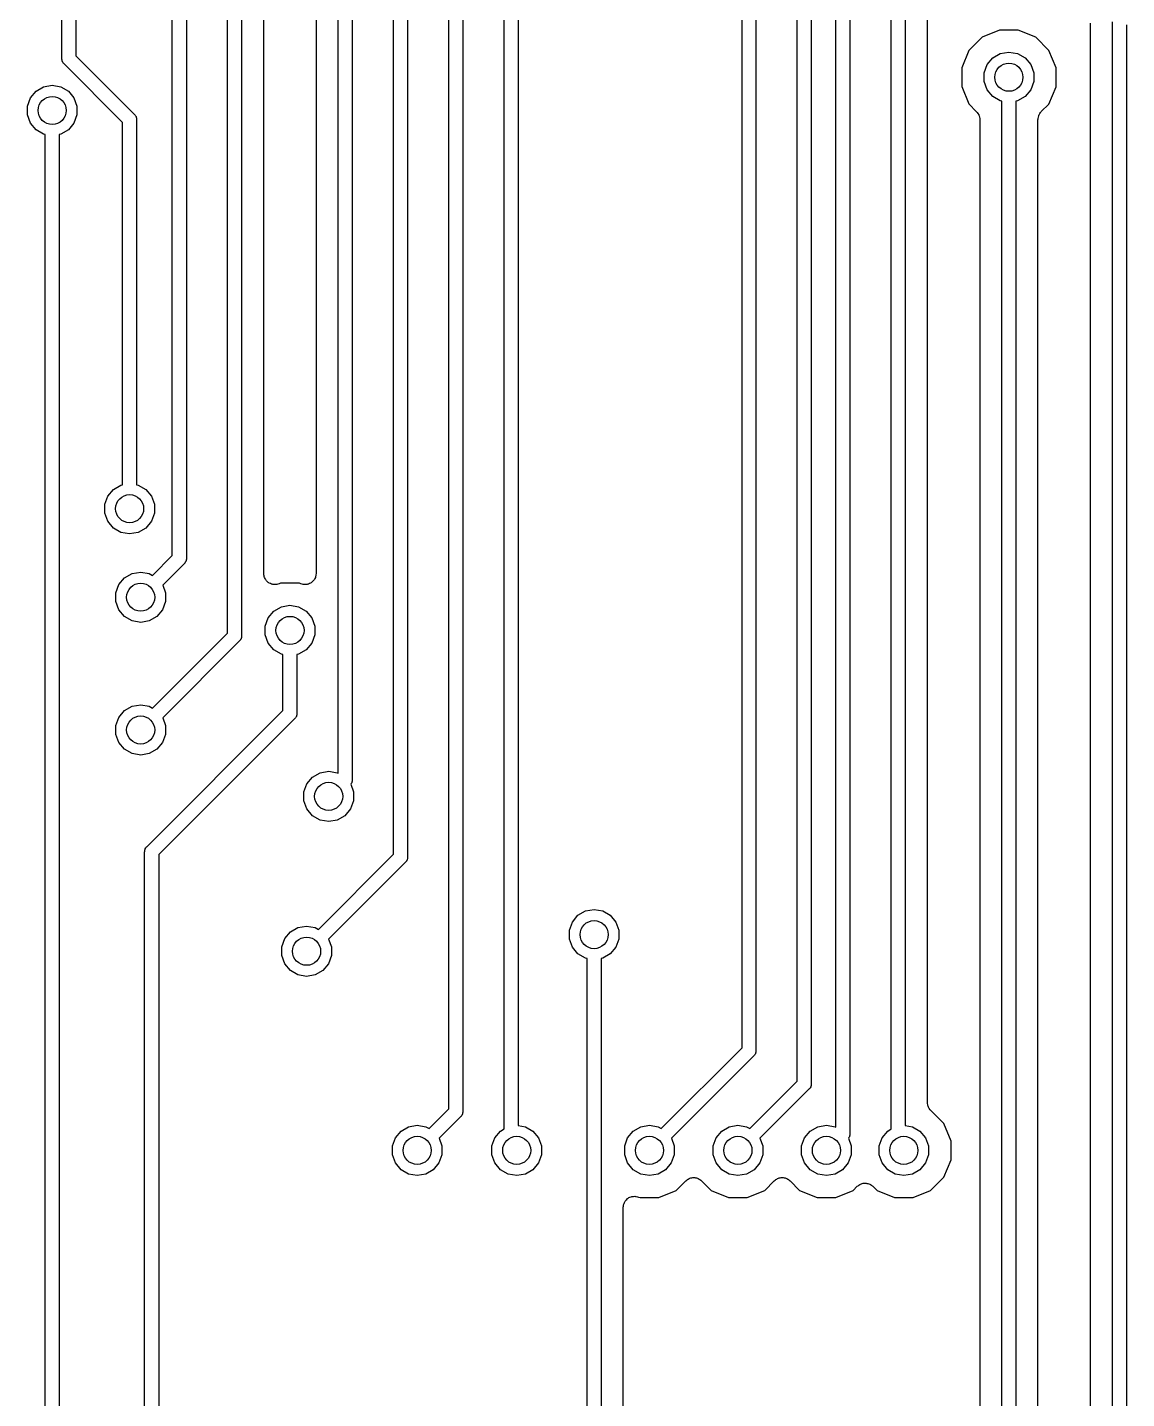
# Model space of a CAD drawing. Extents: x 85 to 210, y -138 to -65.
# Drawn here: x 118.38 to 128.31, y -101.44 to -89.05 of the extents above; entities that cross this region are included whole.
import ezdxf

# ---------------------------------------------------------------- set-up
doc = ezdxf.new("R2010")
doc.units = 0
doc.header["$MEASUREMENT"] = 0
doc.layers.add('BLACK', color=7, linetype='CONTINUOUS')

msp = doc.modelspace()

# ---------------------------------------------------------------- linework, layer by layer
at = {"layer": 'Black'}
for p, q in [((118.686, -89.3321), (118.686, -88)), ((118.813, -88), (118.813, -89.3058)), ((119.686, -93.8237), (119.686, -88)), ((119.813, -88), (119.813, -93.85)), ((120.186, -94.5237), (120.186, -88)), ((120.313, -88), (120.313, -94.55)), ((121.186, -95.7908), (121.186, -88)), ((121.313, -88), (121.313, -95.85)), ((121.686, -96.5237), (121.686, -88)), ((121.813, -88), (121.813, -96.55)), ((122.186, -98.8237), (122.186, -88)), ((122.313, -88), (122.313, -98.85)), ((122.686, -99.0064), (122.686, -88)), ((122.813, -88), (122.813, -98.9745)), ((125.686, -98.9908), (125.686, -88)), ((125.813, -88), (125.813, -99.05)), ((126.186, -99.0064), (126.186, -88)), ((126.313, -88), (126.313, -98.9745)), ((120.513, -93.9862), (120.513, -88.1823)), ((120.986, -88.1834), (120.986, -93.9861)), ((126.513, -98.7681), (126.513, -88.1823)), ((124.837, -98.2737), (124.837, -88.3033)), ((124.963, -88.277), (124.963, -98.3)), ((125.337, -98.5737), (125.337, -88.3033)), ((125.463, -88.277), (125.463, -98.6)), ((127.165, -89.0729), (127.008, -89.1378)), ((127.335, -89.0731), (127.165, -89.0729)), ((127.492, -89.1382), (127.335, -89.0731)), ((127.986, -89.0099), (127.986, -106.736)), ((128.186, -108), (128.186, -89)), ((128.314, -89.0263), (128.314, -108)), ((127.008, -89.1378), (126.888, -89.2578)), ((127.612, -89.2584), (127.492, -89.1382)), ((118.687, -89.3349), (118.686, -89.3321)), ((118.687, -89.3376), (118.687, -89.3349)), ((118.689, -89.3456), (118.687, -89.3376)), ((118.69, -89.3538), (118.689, -89.3456)), ((118.692, -89.3562), (118.69, -89.3538)), ((118.692, -89.3589), (118.692, -89.3562)), ((118.697, -89.3657), (118.692, -89.3589)), ((118.813, -89.3058), (119.345, -89.8372)), ((126.888, -89.2578), (126.823, -89.4147)), ((127.053, -89.3861), (127.104, -89.3254)), ((127.104, -89.3254), (127.172, -89.2859)), ((127.172, -89.2859), (127.25, -89.2721)), ((127.25, -89.2721), (127.328, -89.2859)), ((127.328, -89.2859), (127.396, -89.3254)), ((127.396, -89.3254), (127.447, -89.3861)), ((127.677, -89.4154), (127.612, -89.2584)), ((118.701, -89.3729), (118.697, -89.3657)), ((118.703, -89.3747), (118.701, -89.3729)), ((118.705, -89.377), (118.703, -89.3747)), ((119.236, -89.9084), (118.705, -89.377)), ((126.823, -89.4147), (126.823, -89.5846)), ((127.026, -89.4604), (127.053, -89.3861)), ((127.026, -89.5396), (127.026, -89.4604)), ((127.447, -89.3861), (127.474, -89.4604)), ((127.474, -89.4604), (127.474, -89.5396)), ((127.677, -89.5853), (127.677, -89.4154)), ((118.454, -89.6254), (118.522, -89.5859)), ((118.522, -89.5859), (118.6, -89.5721)), ((118.6, -89.5721), (118.678, -89.5859)), ((118.678, -89.5859), (118.746, -89.6254)), ((126.823, -89.5846), (126.888, -89.7416)), ((127.053, -89.6139), (127.026, -89.5396)), ((127.474, -89.5396), (127.447, -89.6139)), ((127.612, -89.7422), (127.677, -89.5853)), ((118.376, -89.7604), (118.403, -89.6861)), ((118.403, -89.6861), (118.454, -89.6254)), ((118.746, -89.6254), (118.797, -89.6861)), ((118.797, -89.6861), (118.824, -89.7604)), ((127.104, -89.6746), (127.053, -89.6139)), ((127.172, -89.7141), (127.104, -89.6746)), ((127.186, -89.7167), (127.172, -89.7141)), ((127.186, -108), (127.186, -89.7167)), ((127.328, -89.7141), (127.313, -89.7167)), ((127.313, -89.7167), (127.313, -108)), ((127.396, -89.6746), (127.328, -89.7141)), ((127.447, -89.6139), (127.396, -89.6746)), ((118.376, -89.8396), (118.376, -89.7604)), ((118.403, -89.9139), (118.376, -89.8396)), ((118.824, -89.8396), (118.797, -89.9139)), ((118.824, -89.7604), (118.824, -89.8396)), ((119.345, -89.8372), (119.347, -89.8395)), ((119.347, -89.8395), (119.349, -89.8413)), ((119.349, -89.8413), (119.353, -89.8485)), ((119.353, -89.8485), (119.358, -89.8553)), ((119.358, -89.8553), (119.358, -89.858)), ((126.888, -89.7416), (126.957, -89.8112)), ((126.957, -89.8112), (126.96, -89.8147)), ((126.96, -89.8147), (126.963, -89.8175)), ((126.963, -89.8175), (126.97, -89.8289)), ((126.97, -89.8289), (126.977, -89.8396)), ((126.977, -89.8396), (126.978, -89.8438)), ((126.978, -89.8438), (126.98, -89.8476)), ((126.98, -89.8476), (126.983, -89.8605)), ((127.517, -89.8604), (127.52, -89.8476)), ((127.52, -89.8476), (127.522, -89.8437)), ((127.522, -89.8437), (127.523, -89.8394)), ((127.523, -89.8394), (127.53, -89.8288)), ((127.53, -89.8288), (127.537, -89.8175)), ((127.537, -89.8175), (127.54, -89.8146)), ((127.54, -89.8146), (127.543, -89.811)), ((127.543, -89.811), (127.612, -89.7422)), ((118.454, -89.9746), (118.403, -89.9139)), ((118.522, -90.0141), (118.454, -89.9746)), ((118.746, -89.9746), (118.678, -90.0141)), ((118.797, -89.9139), (118.746, -89.9746)), ((119.236, -93.1833), (119.236, -89.9084)), ((119.358, -89.858), (119.36, -89.8604)), ((119.36, -89.8604), (119.361, -89.8685)), ((119.361, -89.8685), (119.363, -89.8766)), ((119.363, -89.8766), (119.363, -89.8793)), ((119.363, -89.8793), (119.363, -89.8821)), ((119.363, -89.8821), (119.363, -93.1833)), ((126.983, -89.8605), (126.986, -89.8732)), ((126.986, -89.8732), (126.986, -89.8775)), ((126.986, -89.8775), (126.986, -89.8818)), ((126.986, -89.8818), (126.986, -107.818)), ((127.513, -89.8818), (127.514, -89.8774)), ((127.513, -106.736), (127.513, -89.8818)), ((127.514, -89.873), (127.517, -89.8604)), ((127.514, -89.8774), (127.514, -89.873)), ((118.536, -90.0167), (118.522, -90.0141)), ((118.536, -106.683), (118.536, -90.0167)), ((118.678, -90.0141), (118.663, -90.0167)), ((118.663, -90.0167), (118.663, -106.683)), ((119.154, -93.2254), (119.222, -93.1859)), ((119.222, -93.1859), (119.236, -93.1833)), ((119.363, -93.1833), (119.378, -93.1859)), ((119.378, -93.1859), (119.446, -93.2254)), ((119.076, -93.3604), (119.103, -93.2861)), ((119.103, -93.2861), (119.154, -93.2254)), ((119.446, -93.2254), (119.497, -93.2861)), ((119.497, -93.2861), (119.524, -93.3604)), ((119.076, -93.4396), (119.076, -93.3604)), ((119.103, -93.5139), (119.076, -93.4396)), ((119.524, -93.4396), (119.497, -93.5139)), ((119.524, -93.3604), (119.524, -93.4396)), ((119.154, -93.5746), (119.103, -93.5139)), ((119.497, -93.5139), (119.446, -93.5746)), ((119.222, -93.6141), (119.154, -93.5746)), ((119.3, -93.6279), (119.222, -93.6141)), ((119.378, -93.6141), (119.3, -93.6279)), ((119.446, -93.5746), (119.378, -93.6141)), ((119.507, -94.0029), (119.686, -93.8237)), ((119.795, -93.8949), (119.599, -94.0908)), ((119.797, -93.8926), (119.795, -93.8949)), ((119.799, -93.8908), (119.797, -93.8926)), ((119.803, -93.8836), (119.799, -93.8908)), ((119.808, -93.8768), (119.803, -93.8836)), ((119.81, -93.8717), (119.808, -93.8741)), ((119.808, -93.8741), (119.808, -93.8768)), ((119.811, -93.8636), (119.81, -93.8717)), ((119.813, -93.8555), (119.811, -93.8636)), ((119.813, -93.85), (119.813, -93.8527)), ((119.813, -93.8527), (119.813, -93.8555)), ((119.203, -94.0861), (119.254, -94.0254)), ((119.254, -94.0254), (119.322, -93.9859)), ((119.322, -93.9859), (119.4, -93.9721)), ((119.4, -93.9721), (119.478, -93.9859)), ((119.478, -93.9859), (119.507, -94.0029)), ((120.515, -93.9969), (120.513, -93.9862)), ((120.516, -94.0077), (120.515, -93.9969)), ((120.518, -94.0139), (120.516, -94.0077)), ((120.52, -94.0204), (120.518, -94.0139)), ((120.525, -94.0298), (120.52, -94.0204)), ((120.529, -94.0398), (120.525, -94.0298)), ((120.534, -94.0447), (120.529, -94.0398)), ((120.537, -94.0505), (120.534, -94.0447)), ((120.545, -94.0574), (120.537, -94.0505)), ((120.553, -94.0655), (120.545, -94.0574)), ((120.558, -94.0685), (120.553, -94.0655)), ((120.563, -94.0728), (120.558, -94.0685)), ((120.942, -94.0685), (120.936, -94.0727)), ((120.947, -94.0654), (120.942, -94.0685)), ((120.955, -94.0574), (120.947, -94.0654)), ((120.963, -94.0503), (120.955, -94.0574)), ((120.966, -94.0447), (120.963, -94.0503)), ((120.971, -94.0399), (120.966, -94.0447)), ((120.975, -94.0297), (120.971, -94.0399)), ((120.98, -94.0203), (120.975, -94.0297)), ((120.982, -94.0138), (120.98, -94.0203)), ((120.984, -94.0078), (120.982, -94.0138)), ((120.985, -93.9968), (120.984, -94.0078)), ((120.986, -93.9861), (120.985, -93.9968)), ((119.176, -94.1604), (119.203, -94.0861)), ((119.176, -94.2396), (119.176, -94.1604)), ((119.599, -94.0908), (119.624, -94.1604)), ((119.624, -94.1604), (119.624, -94.2396)), ((120.574, -94.0765), (120.563, -94.0728)), ((120.583, -94.0815), (120.574, -94.0765)), ((120.59, -94.0824), (120.583, -94.0815)), ((120.596, -94.0847), (120.59, -94.0824)), ((120.607, -94.0847), (120.596, -94.0847)), ((120.618, -94.0861), (120.607, -94.0847)), ((120.624, -94.0847), (120.618, -94.0861)), ((120.631, -94.0847), (120.624, -94.0847)), ((120.641, -94.0809), (120.631, -94.0847)), ((120.652, -94.0786), (120.641, -94.0809)), ((120.665, -94.0729), (120.652, -94.0786)), ((120.835, -94.0731), (120.665, -94.0729)), ((120.848, -94.0784), (120.835, -94.0731)), ((120.859, -94.0808), (120.848, -94.0784)), ((120.869, -94.0845), (120.859, -94.0808)), ((120.876, -94.0845), (120.869, -94.0845)), ((120.882, -94.086), (120.876, -94.0845)), ((120.893, -94.0845), (120.882, -94.086)), ((120.904, -94.0845), (120.893, -94.0845)), ((120.91, -94.0823), (120.904, -94.0845)), ((120.916, -94.0814), (120.91, -94.0823)), ((120.926, -94.0764), (120.916, -94.0814)), ((120.936, -94.0727), (120.926, -94.0764)), ((119.203, -94.3139), (119.176, -94.2396)), ((119.254, -94.3746), (119.203, -94.3139)), ((119.597, -94.3139), (119.546, -94.3746)), ((119.624, -94.2396), (119.597, -94.3139)), ((120.604, -94.3254), (120.672, -94.2859)), ((120.672, -94.2859), (120.75, -94.2721)), ((120.75, -94.2721), (120.828, -94.2859)), ((120.828, -94.2859), (120.896, -94.3254)), ((119.322, -94.4141), (119.254, -94.3746)), ((119.4, -94.4279), (119.322, -94.4141)), ((119.478, -94.4141), (119.4, -94.4279)), ((119.546, -94.3746), (119.478, -94.4141)), ((120.526, -94.4604), (120.553, -94.3861)), ((120.553, -94.3861), (120.604, -94.3254)), ((120.896, -94.3254), (120.947, -94.3861)), ((120.947, -94.3861), (120.974, -94.4604)), ((119.507, -95.2029), (120.186, -94.5237)), ((120.311, -94.5636), (120.31, -94.5717)), ((120.313, -94.5555), (120.311, -94.5636)), ((120.313, -94.55), (120.313, -94.5527)), ((120.313, -94.5527), (120.313, -94.5555)), ((120.526, -94.5396), (120.526, -94.4604)), ((120.553, -94.6139), (120.526, -94.5396)), ((120.974, -94.5396), (120.947, -94.6139)), ((120.974, -94.4604), (120.974, -94.5396)), ((120.295, -94.5949), (119.599, -95.2908)), ((120.297, -94.5926), (120.295, -94.5949)), ((120.299, -94.5908), (120.297, -94.5926)), ((120.303, -94.5836), (120.299, -94.5908)), ((120.308, -94.5768), (120.303, -94.5836)), ((120.31, -94.5717), (120.308, -94.5741)), ((120.308, -94.5741), (120.308, -94.5768)), ((120.604, -94.6746), (120.553, -94.6139)), ((120.672, -94.7141), (120.604, -94.6746)), ((120.896, -94.6746), (120.828, -94.7141)), ((120.947, -94.6139), (120.896, -94.6746)), ((120.686, -94.7167), (120.672, -94.7141)), ((120.686, -95.2237), (120.686, -94.7167)), ((120.828, -94.7141), (120.813, -94.7167)), ((120.813, -94.7167), (120.813, -95.25)), ((119.322, -95.1859), (119.4, -95.1721)), ((119.4, -95.1721), (119.478, -95.1859)), ((119.176, -95.3604), (119.203, -95.2861)), ((119.203, -95.2861), (119.254, -95.2254)), ((119.254, -95.2254), (119.322, -95.1859)), ((119.455, -96.4551), (120.686, -95.2237)), ((119.478, -95.1859), (119.507, -95.2029)), ((120.795, -95.2949), (119.563, -96.5263)), ((119.599, -95.2908), (119.624, -95.3604)), ((120.797, -95.2926), (120.795, -95.2949)), ((120.799, -95.2908), (120.797, -95.2926)), ((120.803, -95.2836), (120.799, -95.2908)), ((120.808, -95.2768), (120.803, -95.2836)), ((120.81, -95.2717), (120.808, -95.2741)), ((120.808, -95.2741), (120.808, -95.2768)), ((120.811, -95.2636), (120.81, -95.2717)), ((120.813, -95.2555), (120.811, -95.2636)), ((120.813, -95.25), (120.813, -95.2527)), ((120.813, -95.2527), (120.813, -95.2555)), ((119.176, -95.4396), (119.176, -95.3604)), ((119.624, -95.3604), (119.624, -95.4396)), ((119.203, -95.5139), (119.176, -95.4396)), ((119.254, -95.5746), (119.203, -95.5139)), ((119.597, -95.5139), (119.546, -95.5746)), ((119.624, -95.4396), (119.597, -95.5139)), ((119.322, -95.6141), (119.254, -95.5746)), ((119.4, -95.6279), (119.322, -95.6141)), ((119.478, -95.6141), (119.4, -95.6279)), ((119.546, -95.5746), (119.478, -95.6141)), ((120.954, -95.8254), (121.022, -95.7859)), ((121.022, -95.7859), (121.1, -95.7721)), ((121.1, -95.7721), (121.178, -95.7859)), ((121.178, -95.7859), (121.186, -95.7908)), ((120.876, -95.9604), (120.903, -95.8861)), ((120.903, -95.8861), (120.954, -95.8254)), ((121.303, -95.8836), (121.299, -95.8904)), ((121.299, -95.8904), (121.324, -95.9604)), ((121.308, -95.8768), (121.303, -95.8836)), ((121.31, -95.8717), (121.308, -95.8741)), ((121.308, -95.8741), (121.308, -95.8768)), ((121.311, -95.8635), (121.31, -95.8717)), ((121.313, -95.8555), (121.311, -95.8635)), ((121.313, -95.85), (121.313, -95.8528)), ((121.313, -95.8528), (121.313, -95.8555)), ((120.876, -96.0396), (120.876, -95.9604)), ((120.903, -96.1139), (120.876, -96.0396)), ((121.324, -96.0396), (121.297, -96.1139)), ((121.324, -95.9604), (121.324, -96.0396)), ((120.954, -96.1746), (120.903, -96.1139)), ((121.022, -96.2141), (120.954, -96.1746)), ((121.246, -96.1746), (121.178, -96.2141)), ((121.297, -96.1139), (121.246, -96.1746)), ((121.1, -96.2279), (121.022, -96.2141)), ((121.178, -96.2141), (121.1, -96.2279)), ((119.436, -96.5), (119.437, -96.4972)), ((119.436, -103.283), (119.436, -96.5)), ((119.437, -96.4945), (119.439, -96.4865)), ((119.437, -96.4972), (119.437, -96.4945)), ((119.439, -96.4865), (119.44, -96.4783)), ((119.44, -96.4783), (119.442, -96.4759)), ((119.442, -96.4732), (119.447, -96.4664)), ((119.442, -96.4759), (119.442, -96.4732)), ((119.447, -96.4664), (119.451, -96.4592)), ((119.451, -96.4592), (119.453, -96.4574)), ((119.453, -96.4574), (119.455, -96.4551)), ((119.563, -96.5263), (119.563, -103.283)), ((121.007, -97.2029), (121.686, -96.5237)), ((121.795, -96.5949), (121.099, -97.2908)), ((121.797, -96.5926), (121.795, -96.5949)), ((121.799, -96.5908), (121.797, -96.5926)), ((121.803, -96.5836), (121.799, -96.5908)), ((121.808, -96.5768), (121.803, -96.5836)), ((121.81, -96.5717), (121.808, -96.5741)), ((121.808, -96.5741), (121.808, -96.5768)), ((121.811, -96.5636), (121.81, -96.5717)), ((121.813, -96.5555), (121.811, -96.5636)), ((121.813, -96.55), (121.813, -96.5527)), ((121.813, -96.5527), (121.813, -96.5555)), ((123.354, -97.0754), (123.422, -97.0359)), ((123.422, -97.0359), (123.5, -97.0221)), ((123.5, -97.0221), (123.578, -97.0359)), ((123.578, -97.0359), (123.646, -97.0754)), ((123.276, -97.2104), (123.303, -97.1361)), ((123.303, -97.1361), (123.354, -97.0754)), ((123.646, -97.0754), (123.697, -97.1361)), ((123.697, -97.1361), (123.724, -97.2104)), ((120.676, -97.3604), (120.703, -97.2861)), ((120.703, -97.2861), (120.754, -97.2254)), ((120.754, -97.2254), (120.822, -97.1859)), ((120.822, -97.1859), (120.9, -97.1721)), ((120.9, -97.1721), (120.978, -97.1859)), ((120.978, -97.1859), (121.007, -97.2029)), ((121.099, -97.2908), (121.124, -97.3604)), ((123.276, -97.2896), (123.276, -97.2104)), ((123.303, -97.3639), (123.276, -97.2896)), ((123.724, -97.2896), (123.697, -97.3639)), ((123.724, -97.2104), (123.724, -97.2896)), ((120.676, -97.4396), (120.676, -97.3604)), ((121.124, -97.3604), (121.124, -97.4396)), ((123.354, -97.4246), (123.303, -97.3639)), ((123.697, -97.3639), (123.646, -97.4246)), ((120.703, -97.5139), (120.676, -97.4396)), ((120.754, -97.5746), (120.703, -97.5139)), ((121.097, -97.5139), (121.046, -97.5746)), ((121.124, -97.4396), (121.097, -97.5139)), ((123.422, -97.4641), (123.354, -97.4246)), ((123.436, -97.4667), (123.422, -97.4641)), ((123.436, -102.724), (123.436, -97.4667)), ((123.578, -97.4641), (123.563, -97.4667)), ((123.563, -97.4667), (123.563, -102.75)), ((123.646, -97.4246), (123.578, -97.4641)), ((120.822, -97.6141), (120.754, -97.5746)), ((120.9, -97.6279), (120.822, -97.6141)), ((120.978, -97.6141), (120.9, -97.6279)), ((121.046, -97.5746), (120.978, -97.6141)), ((124.107, -99.0029), (124.837, -98.2737)), ((124.945, -98.3449), (124.199, -99.0908)), ((124.947, -98.3426), (124.945, -98.3449)), ((124.949, -98.3408), (124.947, -98.3426)), ((124.953, -98.3336), (124.949, -98.3408)), ((124.958, -98.3268), (124.953, -98.3336)), ((124.96, -98.3217), (124.958, -98.3241)), ((124.958, -98.3241), (124.958, -98.3268)), ((124.961, -98.3135), (124.96, -98.3217)), ((124.963, -98.3055), (124.961, -98.3135)), ((124.963, -98.3), (124.963, -98.3028)), ((124.963, -98.3028), (124.963, -98.3055)), ((124.907, -99.0029), (125.337, -98.5737)), ((125.445, -98.6449), (124.999, -99.0908)), ((125.447, -98.6426), (125.445, -98.6449)), ((125.449, -98.6408), (125.447, -98.6426)), ((125.453, -98.6336), (125.449, -98.6408)), ((125.458, -98.6268), (125.453, -98.6336)), ((125.46, -98.6217), (125.458, -98.6241)), ((125.458, -98.6241), (125.458, -98.6268)), ((125.461, -98.6135), (125.46, -98.6217)), ((125.463, -98.6055), (125.461, -98.6135)), ((125.463, -98.6), (125.463, -98.6028)), ((125.463, -98.6028), (125.463, -98.6055)), ((126.514, -98.7724), (126.513, -98.7681)), ((126.514, -98.7767), (126.514, -98.7724)), ((126.517, -98.7894), (126.514, -98.7767)), ((122.007, -99.0029), (122.186, -98.8237)), ((122.295, -98.8949), (122.099, -99.0908)), ((122.297, -98.8926), (122.295, -98.8949)), ((122.299, -98.8908), (122.297, -98.8926)), ((122.303, -98.8836), (122.299, -98.8908)), ((122.308, -98.8768), (122.303, -98.8836)), ((122.31, -98.8717), (122.308, -98.8741)), ((122.308, -98.8741), (122.308, -98.8768)), ((122.311, -98.8636), (122.31, -98.8717)), ((122.313, -98.8555), (122.311, -98.8636)), ((122.313, -98.85), (122.313, -98.8527)), ((122.313, -98.8527), (122.313, -98.8555)), ((126.52, -98.8023), (126.517, -98.7894)), ((126.522, -98.8061), (126.52, -98.8023)), ((126.523, -98.8103), (126.522, -98.8061)), ((126.53, -98.821), (126.523, -98.8103)), ((126.537, -98.8324), (126.53, -98.821)), ((126.54, -98.8352), (126.537, -98.8324)), ((126.543, -98.8388), (126.54, -98.8352)), ((126.662, -98.9584), (126.543, -98.8388)), ((121.703, -99.0861), (121.754, -99.0254)), ((121.754, -99.0254), (121.822, -98.9859)), ((121.822, -98.9859), (121.9, -98.9721)), ((121.9, -98.9721), (121.978, -98.9859)), ((121.978, -98.9859), (122.007, -99.0029)), ((122.603, -99.0861), (122.654, -99.0254)), ((122.654, -99.0254), (122.686, -99.0064)), ((122.813, -98.9745), (122.878, -98.9859)), ((122.878, -98.9859), (122.946, -99.0254)), ((122.946, -99.0254), (122.997, -99.0861)), ((123.803, -99.0861), (123.854, -99.0254)), ((123.854, -99.0254), (123.922, -98.9859)), ((123.922, -98.9859), (124, -98.9721)), ((124, -98.9721), (124.078, -98.9859)), ((124.078, -98.9859), (124.107, -99.0029)), ((124.603, -99.0861), (124.654, -99.0254)), ((124.654, -99.0254), (124.722, -98.9859)), ((124.722, -98.9859), (124.8, -98.9721)), ((124.8, -98.9721), (124.878, -98.9859)), ((124.878, -98.9859), (124.907, -99.0029)), ((125.403, -99.0861), (125.454, -99.0254)), ((125.454, -99.0254), (125.522, -98.9859)), ((125.522, -98.9859), (125.6, -98.9721)), ((125.6, -98.9721), (125.678, -98.9859)), ((125.678, -98.9859), (125.686, -98.9908)), ((126.103, -99.0861), (126.154, -99.0254)), ((126.154, -99.0254), (126.186, -99.0064)), ((126.313, -98.9745), (126.378, -98.9859)), ((126.378, -98.9859), (126.446, -99.0254)), ((126.446, -99.0254), (126.497, -99.0861)), ((126.727, -99.1154), (126.662, -98.9584)), ((121.676, -99.1604), (121.703, -99.0861)), ((122.099, -99.0908), (122.124, -99.1604)), ((122.576, -99.1604), (122.603, -99.0861)), ((122.997, -99.0861), (123.024, -99.1604)), ((123.776, -99.1604), (123.803, -99.0861)), ((124.199, -99.0908), (124.224, -99.1604)), ((124.576, -99.1604), (124.603, -99.0861)), ((124.999, -99.0908), (125.024, -99.1604)), ((125.376, -99.1604), (125.403, -99.0861)), ((125.803, -99.0836), (125.799, -99.0904)), ((125.799, -99.0904), (125.824, -99.1604)), ((125.808, -99.0768), (125.803, -99.0836)), ((125.81, -99.0717), (125.808, -99.0741)), ((125.808, -99.0741), (125.808, -99.0768)), ((125.811, -99.0635), (125.81, -99.0717)), ((125.813, -99.0555), (125.811, -99.0635)), ((125.813, -99.05), (125.813, -99.0528)), ((125.813, -99.0528), (125.813, -99.0555)), ((126.076, -99.1604), (126.103, -99.0861)), ((126.497, -99.0861), (126.524, -99.1604)), ((126.727, -99.2853), (126.727, -99.1154)), ((121.676, -99.2396), (121.676, -99.1604)), ((121.703, -99.3139), (121.676, -99.2396)), ((122.124, -99.2396), (122.097, -99.3139)), ((122.124, -99.1604), (122.124, -99.2396)), ((122.576, -99.2396), (122.576, -99.1604)), ((122.603, -99.3139), (122.576, -99.2396)), ((123.024, -99.2396), (122.997, -99.3139)), ((123.024, -99.1604), (123.024, -99.2396)), ((123.776, -99.2396), (123.776, -99.1604)), ((123.803, -99.3139), (123.776, -99.2396)), ((124.224, -99.2396), (124.197, -99.3139)), ((124.224, -99.1604), (124.224, -99.2396)), ((124.576, -99.2396), (124.576, -99.1604)), ((124.603, -99.3139), (124.576, -99.2396)), ((125.024, -99.2396), (124.997, -99.3139)), ((125.024, -99.1604), (125.024, -99.2396)), ((125.376, -99.2396), (125.376, -99.1604)), ((125.403, -99.3139), (125.376, -99.2396)), ((125.824, -99.2396), (125.797, -99.3139)), ((125.824, -99.1604), (125.824, -99.2396)), ((126.076, -99.2396), (126.076, -99.1604)), ((126.103, -99.3139), (126.076, -99.2396)), ((126.524, -99.2396), (126.497, -99.3139)), ((126.524, -99.1604), (126.524, -99.2396)), ((121.754, -99.3746), (121.703, -99.3139)), ((121.822, -99.4141), (121.754, -99.3746)), ((122.046, -99.3746), (121.978, -99.4141)), ((122.097, -99.3139), (122.046, -99.3746)), ((122.654, -99.3746), (122.603, -99.3139)), ((122.722, -99.4141), (122.654, -99.3746)), ((122.946, -99.3746), (122.878, -99.4141)), ((122.997, -99.3139), (122.946, -99.3746)), ((123.854, -99.3746), (123.803, -99.3139)), ((123.922, -99.4141), (123.854, -99.3746)), ((124.146, -99.3746), (124.078, -99.4141)), ((124.197, -99.3139), (124.146, -99.3746)), ((124.654, -99.3746), (124.603, -99.3139)), ((124.722, -99.4141), (124.654, -99.3746)), ((124.946, -99.3746), (124.878, -99.4141)), ((124.997, -99.3139), (124.946, -99.3746)), ((125.454, -99.3746), (125.403, -99.3139)), ((125.522, -99.4141), (125.454, -99.3746)), ((125.746, -99.3746), (125.678, -99.4141)), ((125.797, -99.3139), (125.746, -99.3746)), ((126.154, -99.3746), (126.103, -99.3139)), ((126.222, -99.4141), (126.154, -99.3746)), ((126.446, -99.3746), (126.378, -99.4141)), ((126.497, -99.3139), (126.446, -99.3746)), ((126.662, -99.4422), (126.727, -99.2853)), ((121.9, -99.4279), (121.822, -99.4141)), ((121.978, -99.4141), (121.9, -99.4279)), ((122.8, -99.4279), (122.722, -99.4141)), ((122.878, -99.4141), (122.8, -99.4279)), ((124, -99.4279), (123.922, -99.4141)), ((124.078, -99.4141), (124, -99.4279)), ((124.242, -99.5622), (124.329, -99.4745)), ((124.329, -99.4745), (124.337, -99.4695)), ((124.337, -99.4695), (124.343, -99.4633)), ((124.343, -99.4633), (124.351, -99.4596)), ((124.351, -99.4596), (124.358, -99.4546)), ((124.358, -99.4546), (124.366, -99.4524)), ((124.366, -99.4524), (124.374, -99.4487)), ((124.374, -99.4487), (124.383, -99.4479)), ((124.383, -99.4479), (124.391, -99.4457)), ((124.391, -99.4457), (124.4, -99.4464)), ((124.4, -99.4464), (124.409, -99.4457)), ((124.409, -99.4457), (124.417, -99.448)), ((124.417, -99.448), (124.426, -99.4487)), ((124.426, -99.4487), (124.434, -99.4524)), ((124.434, -99.4524), (124.442, -99.4547)), ((124.442, -99.4547), (124.45, -99.4597)), ((124.45, -99.4597), (124.457, -99.4634)), ((124.457, -99.4634), (124.464, -99.4696)), ((124.464, -99.4696), (124.471, -99.4746)), ((124.471, -99.4746), (124.558, -99.5618)), ((124.8, -99.4279), (124.722, -99.4141)), ((124.878, -99.4141), (124.8, -99.4279)), ((125.042, -99.5622), (125.129, -99.4745)), ((125.129, -99.4745), (125.137, -99.4695)), ((125.137, -99.4695), (125.143, -99.4633)), ((125.143, -99.4633), (125.151, -99.4596)), ((125.151, -99.4596), (125.158, -99.4546)), ((125.158, -99.4546), (125.166, -99.4524)), ((125.166, -99.4524), (125.174, -99.4487)), ((125.174, -99.4487), (125.183, -99.4479)), ((125.183, -99.4479), (125.191, -99.4457)), ((125.191, -99.4457), (125.2, -99.4464)), ((125.2, -99.4464), (125.209, -99.4457)), ((125.209, -99.4457), (125.217, -99.448)), ((125.217, -99.448), (125.226, -99.4487)), ((125.226, -99.4487), (125.234, -99.4524)), ((125.234, -99.4524), (125.242, -99.4547)), ((125.242, -99.4547), (125.25, -99.4597)), ((125.25, -99.4597), (125.257, -99.4634)), ((125.257, -99.4634), (125.264, -99.4696)), ((125.264, -99.4696), (125.271, -99.4746)), ((125.271, -99.4746), (125.358, -99.5618)), ((125.6, -99.4279), (125.522, -99.4141)), ((125.678, -99.4141), (125.6, -99.4279)), ((125.879, -99.5245), (125.886, -99.5195)), ((125.886, -99.5195), (125.893, -99.5133)), ((125.893, -99.5133), (125.901, -99.5096)), ((125.901, -99.5096), (125.908, -99.5046)), ((125.908, -99.5046), (125.916, -99.5024)), ((125.916, -99.5024), (125.924, -99.4987)), ((125.924, -99.4987), (125.933, -99.4979)), ((125.933, -99.4979), (125.941, -99.4957)), ((125.941, -99.4957), (125.95, -99.4964)), ((125.95, -99.4964), (125.959, -99.4957)), ((125.959, -99.4957), (125.967, -99.498)), ((125.967, -99.498), (125.976, -99.4987)), ((125.976, -99.4987), (125.984, -99.5024)), ((125.984, -99.5024), (125.992, -99.5047)), ((125.992, -99.5047), (125.999, -99.5097)), ((125.999, -99.5097), (126.007, -99.5134)), ((126.007, -99.5134), (126.014, -99.5196)), ((126.014, -99.5196), (126.021, -99.5246)), ((126.3, -99.4279), (126.222, -99.4141)), ((126.378, -99.4141), (126.3, -99.4279)), ((126.542, -99.5622), (126.662, -99.4422)), ((123.787, -99.6497), (123.795, -99.6426)), ((123.795, -99.6426), (123.803, -99.6346)), ((123.803, -99.6346), (123.808, -99.6315)), ((123.808, -99.6315), (123.813, -99.6273)), ((123.813, -99.6273), (123.824, -99.6236)), ((123.824, -99.6236), (123.834, -99.6185)), ((123.834, -99.6185), (123.84, -99.6177)), ((123.84, -99.6177), (123.846, -99.6155)), ((123.846, -99.6155), (123.857, -99.6155)), ((123.857, -99.6155), (123.868, -99.614)), ((123.868, -99.614), (123.874, -99.6155)), ((123.874, -99.6155), (123.881, -99.6155)), ((123.881, -99.6155), (123.891, -99.6192)), ((123.891, -99.6192), (123.902, -99.6216)), ((123.902, -99.6216), (123.915, -99.6269)), ((123.915, -99.6269), (124.085, -99.6271)), ((124.085, -99.6271), (124.242, -99.5622)), ((124.558, -99.5618), (124.715, -99.6269)), ((124.715, -99.6269), (124.885, -99.6271)), ((124.885, -99.6271), (125.042, -99.5622)), ((125.358, -99.5618), (125.515, -99.6269)), ((125.515, -99.6269), (125.685, -99.6271)), ((125.685, -99.6271), (125.842, -99.5622)), ((125.842, -99.5622), (125.879, -99.5245)), ((126.021, -99.5246), (126.058, -99.5618)), ((126.058, -99.5618), (126.215, -99.6269)), ((126.215, -99.6269), (126.385, -99.6271)), ((126.385, -99.6271), (126.542, -99.5622)), ((123.763, -99.7139), (123.765, -99.7032)), ((123.763, -102.74), (123.763, -99.7139)), ((123.765, -99.7032), (123.766, -99.6922)), ((123.766, -99.6922), (123.768, -99.6862)), ((123.768, -99.6862), (123.77, -99.6797)), ((123.77, -99.6797), (123.775, -99.6703)), ((123.775, -99.6703), (123.779, -99.6601)), ((123.779, -99.6601), (123.784, -99.6553)), ((123.784, -99.6553), (123.787, -99.6497))]:
    msp.add_line(p, q, dxfattribs=at)
for centre in [(127.25, -89.5), (118.6, -89.8), (119.3, -93.4), (119.4, -94.2), (120.75, -94.5), (119.4, -95.4), (121.1, -96), (123.5, -97.25), (120.9, -97.4), (121.9, -99.2), (122.8, -99.2), (124, -99.2), (124.8, -99.2), (125.6, -99.2), (126.3, -99.2)]:
    msp.add_circle(centre, 0.127, dxfattribs=at)

doc.saveas('drawing.dxf')
